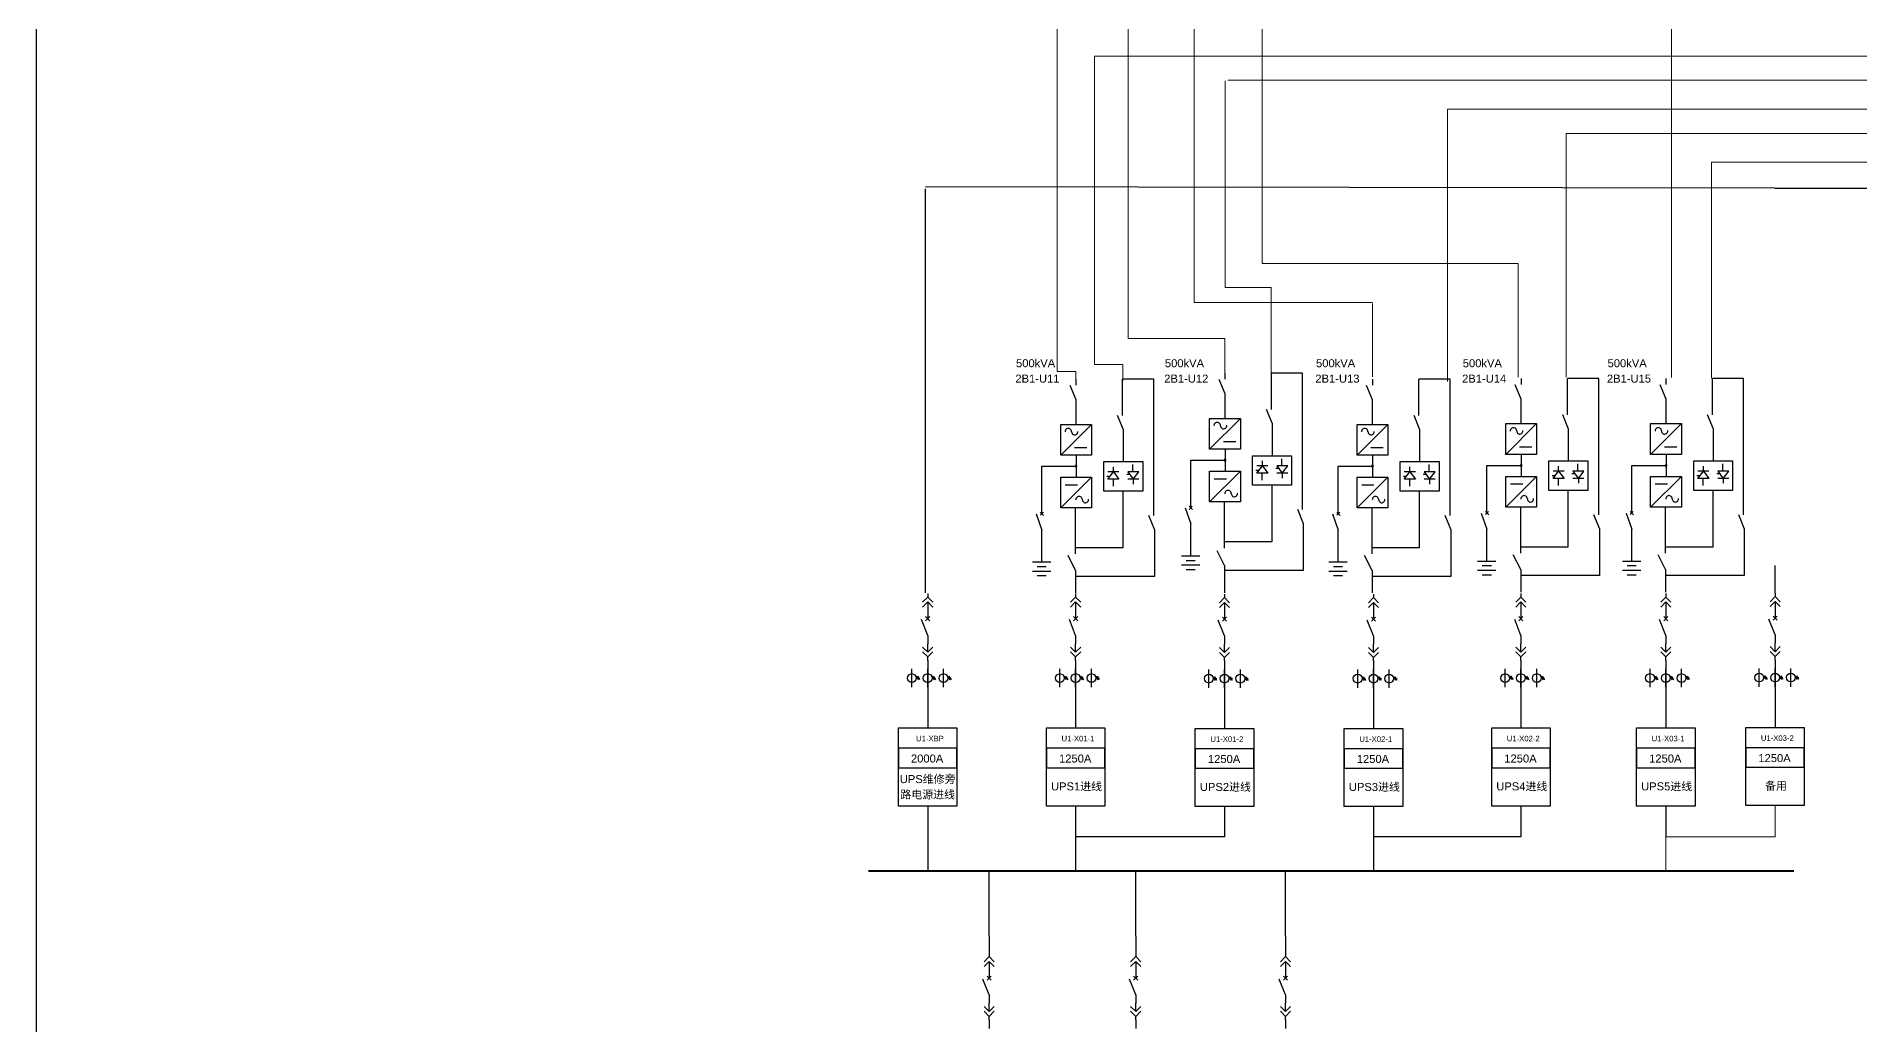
# Model space of a CAD drawing. Header units: millimetres. Extents: x -3460 to -460, y 6070 to 9130.
# Drawn here: x -1830 to -1667.6, y 7504 to 7591.9 of the extents above; entities that cross this region are included whole.
import ezdxf
from ezdxf.enums import TextEntityAlignment as Align

# ---------------------------------------------------------------- set-up
doc = ezdxf.new("R2010")
doc.units = ezdxf.units.MM
doc.header["$LTSCALE"] = 1000
doc.header["$MEASUREMENT"] = 0
doc.styles.get("Standard").update_dxf_attribs({"font": 'arial.ttf'})

# ---------------------------------------------------------------- blocks, each defined once
blk = doc.blocks.new('DYDQAA03')
at = {"color": 0}
for points in [[(0, 0), (0, -1.5)], [(-2.12, -3.62), (0, -1.5)], [(-2.12, -5.62), (0, -3.5)], [(2.12, -3.62), (0, -1.5)], [(2.12, -5.62), (0, -3.5)], [(0, -3.5), (0, -7)]]:
    blk.add_lwpolyline(points, dxfattribs=at)
blk = doc.blocks.new('DYDQAA09')
at = {"color": 0}
blk.add_lwpolyline([(0, 0), (0, -3.5)], dxfattribs=at)
blk.add_lwpolyline([(0, 0), (0, -3.5)], dxfattribs=at)
blk.add_lwpolyline([(0, 0), (0, -3.5)], dxfattribs=at)
blk.add_lwpolyline([(0, 0), (0, -3.5)], dxfattribs=at)
blk.add_lwpolyline([(0, 0), (0, -3.5)], dxfattribs=at)
blk.add_lwpolyline([(0, 0), (0, -3.5)], dxfattribs=at)
blk.add_lwpolyline([(0, 0), (0, -3.5)], dxfattribs=at)
blk.add_lwpolyline([(0, 0), (0, -3.5)], dxfattribs=at)
blk.add_lwpolyline([(0, 0), (0, -3.5)], dxfattribs=at)
blk = doc.blocks.new('DYDQ0201')
at = {"color": 0}
for points in [[(0.86, -0.86), (-0.86, 0.86)], [(-0.86, -0.86), (0.86, 0.86)], [(0, -7), (-2.61, -0.37)]]:
    blk.add_lwpolyline(points, dxfattribs=at)
blk = doc.blocks.new('DYDQAA04')
at = {"color": 0}
for points in [[(0, -3.5), (0, 0)], [(-2.12, -1.38), (0, -3.5)], [(-2.12, -3.38), (0, -5.5)], [(2.12, -1.38), (0, -3.5)], [(2.12, -3.38), (0, -5.5)], [(0, -7), (0, -5.5)]]:
    blk.add_lwpolyline(points, dxfattribs=at)
blk = doc.blocks.new('A$C03DD39B5')
for p, q in [((417, 475), (283, 392)), ((417, 422), (283, 339)), ((350, 333), (350, 467))]:
    blk.add_line(p, q)
blk.add_lwpolyline([(700, 167), (0, 167)])
blk.add_circle((350, 167), 167)
blk = doc.blocks.new('DYDQAA05')
at = {"color": 0}
blk.add_lwpolyline([(0, 0), (0, -7)], dxfattribs=at)

msp = doc.modelspace()

# ---------------------------------------------------------------- linework, layer by layer
at = {"color": 6, "lineweight": 20}
for p, q in [((-1739.09, 7623.65), (-1739.09, 7562.1)), ((-1732.77, 7623.67), (-1732.77, 7565.04)), ((-1726.89, 7623.57), (-1726.89, 7568.24)), ((-1720.82, 7623.75), (-1720.82, 7571.7)), ((-1684.38, 7623.63), (-1684.38, 7561.55)), ((-1720.82, 7571.7), (-1698.01, 7571.7)), ((-1698.01, 7571.7), (-1698.01, 7561.58)), ((-1726.89, 7568.24), (-1711, 7568.24)), ((-1711, 7568.15), (-1711, 7561.63)), ((-1732.77, 7565.04), (-1724.16, 7565.04)), ((-1724.16, 7565.04), (-1724.16, 7561.7)), ((-1739.09, 7562.1), (-1737.42, 7562.1)), ((-1737.42, 7562.1), (-1737.42, 7561.33))]:
    msp.add_line(p, q, dxfattribs=at)
at = {"color": 4, "lineweight": 20}
for p, q in [((-1640.57, 7590.18), (-1735.75, 7590.18)), ((-1735.75, 7590.18), (-1735.75, 7562.71)), ((-1724.11, 7587.97), (-1724.11, 7569.58)), ((-1723.88, 7588.02), (-1646.93, 7588.02)), ((-1628.39, 7585.46), (-1704.33, 7585.46)), ((-1704.33, 7585.46), (-1704.33, 7561.19)), ((-1634.68, 7583.28), (-1693.74, 7583.28)), ((-1693.74, 7583.28), (-1693.74, 7561.59)), ((-1659.53, 7580.72), (-1680.81, 7580.72)), ((-1680.81, 7580.72), (-1680.81, 7561.51)), ((-1724.11, 7569.58), (-1720.02, 7569.58)), ((-1720.02, 7561.83), (-1720.02, 7569.58)), ((-1735.75, 7562.71), (-1733.25, 7562.71)), ((-1733.25, 7562.71), (-1733.25, 7561.27))]:
    msp.add_line(p, q, dxfattribs=at)
at = {"color": 5, "lineweight": 30}
for p, q in [((-1675.17, 7578.41), (-1750.8, 7578.54)), ((-1750.8, 7542.4), (-1750.8, 7578.37)), ((-1675.17, 7578.41), (-1596.92, 7578.41))]:
    msp.add_line(p, q, dxfattribs=at)
at = {"color": 3, "lineweight": -2}
for p, q in [((-1737.95, 7560.88), (-1737.42, 7559.6)), ((-1737.38, 7560.88), (-1737.38, 7561.4)), ((-1730.48, 7561.4), (-1733.26, 7561.4)), ((-1733.26, 7558.18), (-1733.26, 7561.4)), ((-1730.48, 7561.4), (-1733.26, 7561.4)), ((-1724.69, 7561.41), (-1724.16, 7560.14)), ((-1724.12, 7561.42), (-1724.12, 7561.94)), ((-1717.22, 7561.94), (-1720, 7561.94)), ((-1720, 7558.72), (-1720, 7561.94)), ((-1717.22, 7561.94), (-1720, 7561.94)), ((-1711.55, 7560.88), (-1711.02, 7559.6)), ((-1710.98, 7560.88), (-1710.98, 7561.4)), ((-1704.08, 7561.4), (-1706.87, 7561.4)), ((-1706.87, 7558.18), (-1706.87, 7561.4)), ((-1704.08, 7561.4), (-1706.87, 7561.4)), ((-1698.31, 7560.94), (-1697.78, 7559.67)), ((-1697.74, 7560.95), (-1697.74, 7561.47)), ((-1690.84, 7561.47), (-1693.62, 7561.47)), ((-1693.62, 7558.25), (-1693.62, 7561.47)), ((-1690.84, 7561.47), (-1693.62, 7561.47)), ((-1685.41, 7560.94), (-1684.88, 7559.67)), ((-1684.84, 7560.95), (-1684.84, 7561.47)), ((-1677.94, 7561.47), (-1680.72, 7561.47)), ((-1680.72, 7558.25), (-1680.72, 7561.47)), ((-1677.94, 7561.47), (-1680.72, 7561.47)), ((-1737.42, 7559.6), (-1737.42, 7557.41)), ((-1724.16, 7560.14), (-1724.16, 7557.95)), ((-1711.02, 7559.6), (-1711.02, 7557.41)), ((-1697.78, 7559.67), (-1697.78, 7557.48)), ((-1684.88, 7559.67), (-1684.88, 7557.48)), ((-1736.04, 7557.38), (-1738.77, 7554.64)), ((-1738.77, 7557.38), (-1736.04, 7557.38)), ((-1738.77, 7554.64), (-1738.77, 7557.38)), ((-1736.04, 7557.38), (-1736.04, 7554.64)), ((-1733.73, 7558.2), (-1733.2, 7556.92)), ((-1722.77, 7557.92), (-1725.51, 7555.18)), ((-1725.51, 7557.92), (-1722.77, 7557.92)), ((-1725.51, 7555.18), (-1725.51, 7557.92)), ((-1722.77, 7557.92), (-1722.77, 7555.18)), ((-1720.47, 7558.73), (-1719.94, 7557.46)), ((-1719.94, 7557.46), (-1719.94, 7554.57)), ((-1709.64, 7557.38), (-1712.37, 7554.64)), ((-1712.37, 7557.38), (-1709.64, 7557.38)), ((-1712.37, 7554.64), (-1712.37, 7557.38)), ((-1709.64, 7557.38), (-1709.64, 7554.64)), ((-1707.33, 7558.2), (-1706.8, 7556.92)), ((-1696.39, 7557.45), (-1699.13, 7554.71)), ((-1699.13, 7557.45), (-1696.39, 7557.45)), ((-1699.13, 7554.71), (-1699.13, 7557.45)), ((-1696.39, 7557.45), (-1696.39, 7554.71)), ((-1694.09, 7558.26), (-1693.56, 7556.99)), ((-1683.49, 7557.45), (-1686.23, 7554.71)), ((-1686.23, 7557.45), (-1683.49, 7557.45)), ((-1686.23, 7554.71), (-1686.23, 7557.45)), ((-1683.49, 7557.45), (-1683.49, 7554.71)), ((-1681.19, 7558.26), (-1680.66, 7556.99)), ((-1733.2, 7556.92), (-1733.2, 7554.04)), ((-1724.28, 7555.86), (-1723.18, 7555.86)), ((-1706.8, 7556.92), (-1706.8, 7554.04)), ((-1693.56, 7556.99), (-1693.56, 7554.11)), ((-1680.66, 7556.99), (-1680.66, 7554.11)), ((-1736.04, 7554.64), (-1738.77, 7554.64)), ((-1737.54, 7555.33), (-1736.45, 7555.33)), ((-1737.39, 7554.66), (-1737.39, 7552.73)), ((-1733.2, 7554.04), (-1734.97, 7554.04)), ((-1734.97, 7554.04), (-1734.97, 7551.47)), ((-1731.43, 7554.04), (-1733.2, 7554.04)), ((-1731.43, 7551.47), (-1731.43, 7554.04)), ((-1727.19, 7554.21), (-1724.13, 7554.21)), ((-1727.19, 7551.41), (-1727.19, 7554.21)), ((-1727.19, 7551.41), (-1727.19, 7554.18)), ((-1722.77, 7555.18), (-1725.51, 7555.18)), ((-1724.13, 7555.2), (-1724.13, 7553.27)), ((-1719.94, 7554.57), (-1721.71, 7554.57)), ((-1721.71, 7554.57), (-1721.71, 7552.01)), ((-1720.81, 7553.71), (-1720.81, 7554.14)), ((-1718.17, 7554.57), (-1719.94, 7554.57)), ((-1719.08, 7553.72), (-1719.08, 7554.33)), ((-1718.17, 7552.01), (-1718.17, 7554.57)), ((-1709.64, 7554.64), (-1712.37, 7554.64)), ((-1711.14, 7555.33), (-1710.05, 7555.33)), ((-1711, 7554.66), (-1711, 7552.73)), ((-1706.8, 7554.04), (-1708.57, 7554.04)), ((-1708.57, 7554.04), (-1708.57, 7551.47)), ((-1705.04, 7554.04), (-1706.8, 7554.04)), ((-1705.04, 7551.47), (-1705.04, 7554.04)), ((-1696.39, 7554.71), (-1699.13, 7554.71)), ((-1697.9, 7555.4), (-1696.8, 7555.4)), ((-1697.75, 7554.73), (-1697.75, 7552.8)), ((-1693.56, 7554.11), (-1695.32, 7554.11)), ((-1695.32, 7554.11), (-1695.32, 7551.54)), ((-1691.79, 7554.11), (-1693.56, 7554.11)), ((-1691.79, 7551.54), (-1691.79, 7554.11)), ((-1683.49, 7554.71), (-1686.23, 7554.71)), ((-1685, 7555.4), (-1683.9, 7555.4)), ((-1684.85, 7554.73), (-1684.85, 7552.8)), ((-1680.66, 7554.11), (-1682.42, 7554.11)), ((-1682.42, 7554.11), (-1682.42, 7551.54)), ((-1678.89, 7554.11), (-1680.66, 7554.11)), ((-1678.89, 7551.54), (-1678.89, 7554.11)), ((-1740.45, 7553.67), (-1737.39, 7553.67)), ((-1740.45, 7550.88), (-1740.45, 7553.67)), ((-1740.45, 7550.88), (-1740.45, 7553.64)), ((-1738.77, 7552.69), (-1736.04, 7552.69)), ((-1736.04, 7552.69), (-1738.77, 7549.96)), ((-1738.77, 7549.96), (-1738.77, 7552.69)), ((-1736.04, 7552.69), (-1736.04, 7549.96)), ((-1734.39, 7552.75), (-1734.65, 7552.75)), ((-1733.58, 7553.16), (-1734.56, 7553.16)), ((-1734.56, 7552.51), (-1734.07, 7553.16)), ((-1733.58, 7552.51), (-1734.56, 7552.51)), ((-1734.11, 7552.49), (-1734.11, 7551.88)), ((-1734.07, 7553.17), (-1734.07, 7553.61)), ((-1734.07, 7553.16), (-1733.58, 7552.51)), ((-1732.62, 7552.92), (-1732.88, 7552.92)), ((-1731.81, 7553.16), (-1732.8, 7553.16)), ((-1732.8, 7553.16), (-1732.31, 7552.51)), ((-1731.81, 7552.51), (-1732.8, 7552.51)), ((-1732.34, 7553.18), (-1732.34, 7553.8)), ((-1732.31, 7552.51), (-1731.81, 7553.16)), ((-1732.31, 7552.51), (-1732.31, 7552.07)), ((-1725.51, 7553.23), (-1722.77, 7553.23)), ((-1722.77, 7553.23), (-1725.51, 7550.5)), ((-1725.51, 7550.5), (-1725.51, 7553.23)), ((-1725.1, 7552.55), (-1724, 7552.55)), ((-1722.77, 7553.23), (-1722.77, 7550.5)), ((-1721.13, 7553.29), (-1721.39, 7553.29)), ((-1720.32, 7553.7), (-1721.3, 7553.7)), ((-1721.3, 7553.05), (-1720.81, 7553.7)), ((-1720.32, 7553.05), (-1721.3, 7553.05)), ((-1720.85, 7553.03), (-1720.85, 7552.42)), ((-1720.81, 7553.7), (-1720.32, 7553.05)), ((-1719.36, 7553.46), (-1719.62, 7553.46)), ((-1718.55, 7553.7), (-1719.53, 7553.7)), ((-1719.53, 7553.7), (-1719.04, 7553.05)), ((-1718.55, 7553.05), (-1719.53, 7553.05)), ((-1719.04, 7553.05), (-1718.55, 7553.7)), ((-1719.04, 7553.04), (-1719.04, 7552.6)), ((-1714.05, 7553.67), (-1711, 7553.67)), ((-1714.05, 7550.88), (-1714.05, 7553.67)), ((-1714.05, 7550.88), (-1714.05, 7553.64)), ((-1712.37, 7552.69), (-1709.64, 7552.69)), ((-1709.64, 7552.69), (-1712.37, 7549.96)), ((-1712.37, 7549.96), (-1712.37, 7552.69)), ((-1709.64, 7552.69), (-1709.64, 7549.96)), ((-1707.99, 7552.75), (-1708.25, 7552.75)), ((-1707.18, 7553.16), (-1708.17, 7553.16)), ((-1708.17, 7552.51), (-1707.67, 7553.16)), ((-1707.18, 7552.51), (-1708.17, 7552.51)), ((-1707.71, 7552.49), (-1707.71, 7551.88)), ((-1707.67, 7553.17), (-1707.67, 7553.61)), ((-1707.67, 7553.16), (-1707.18, 7552.51)), ((-1706.23, 7552.92), (-1706.49, 7552.92)), ((-1705.41, 7553.16), (-1706.4, 7553.16)), ((-1706.4, 7553.16), (-1705.91, 7552.51)), ((-1705.41, 7552.51), (-1706.4, 7552.51)), ((-1705.95, 7553.18), (-1705.95, 7553.8)), ((-1705.91, 7552.51), (-1705.41, 7553.16)), ((-1705.91, 7552.51), (-1705.91, 7552.07)), ((-1700.81, 7553.74), (-1697.75, 7553.74)), ((-1700.81, 7550.95), (-1700.81, 7553.74)), ((-1700.81, 7550.95), (-1700.81, 7553.71)), ((-1699.13, 7552.76), (-1696.39, 7552.76)), ((-1696.39, 7552.76), (-1699.13, 7550.03)), ((-1699.13, 7550.03), (-1699.13, 7552.76)), ((-1696.39, 7552.76), (-1696.39, 7550.03)), ((-1694.75, 7552.82), (-1695.01, 7552.82)), ((-1693.94, 7553.23), (-1694.92, 7553.23)), ((-1694.92, 7552.58), (-1694.43, 7553.23)), ((-1693.94, 7552.58), (-1694.92, 7552.58)), ((-1694.47, 7552.56), (-1694.47, 7551.95)), ((-1694.43, 7553.24), (-1694.43, 7553.67)), ((-1694.43, 7553.23), (-1693.94, 7552.58)), ((-1692.98, 7552.99), (-1693.24, 7552.99)), ((-1692.17, 7553.23), (-1693.15, 7553.23)), ((-1693.15, 7553.23), (-1692.66, 7552.58)), ((-1692.17, 7552.58), (-1693.15, 7552.58)), ((-1692.7, 7553.25), (-1692.7, 7553.86)), ((-1692.66, 7552.58), (-1692.17, 7553.23)), ((-1692.66, 7552.57), (-1692.66, 7552.14)), ((-1687.91, 7553.74), (-1684.85, 7553.74)), ((-1687.91, 7550.95), (-1687.91, 7553.74)), ((-1687.91, 7550.95), (-1687.91, 7553.71)), ((-1686.23, 7552.76), (-1683.49, 7552.76)), ((-1683.49, 7552.76), (-1686.23, 7550.03)), ((-1686.23, 7550.03), (-1686.23, 7552.76)), ((-1683.49, 7552.76), (-1683.49, 7550.03)), ((-1681.85, 7552.82), (-1682.11, 7552.82)), ((-1681.04, 7553.23), (-1682.02, 7553.23)), ((-1682.02, 7552.58), (-1681.53, 7553.23)), ((-1681.04, 7552.58), (-1682.02, 7552.58)), ((-1681.57, 7552.56), (-1681.57, 7551.95)), ((-1681.53, 7553.24), (-1681.53, 7553.67)), ((-1681.53, 7553.23), (-1681.04, 7552.58)), ((-1680.08, 7552.99), (-1680.34, 7552.99)), ((-1679.27, 7553.23), (-1680.25, 7553.23)), ((-1680.25, 7553.23), (-1679.76, 7552.58)), ((-1679.27, 7552.58), (-1680.25, 7552.58)), ((-1679.8, 7553.25), (-1679.8, 7553.86)), ((-1679.76, 7552.58), (-1679.27, 7553.23)), ((-1679.76, 7552.57), (-1679.76, 7552.14)), ((-1738.36, 7552.01), (-1737.27, 7552.01)), ((-1734.97, 7551.47), (-1733.2, 7551.47)), ((-1733.2, 7551.47), (-1731.43, 7551.47)), ((-1721.71, 7552.01), (-1719.94, 7552.01)), ((-1719.94, 7552.01), (-1718.17, 7552.01)), ((-1711.96, 7552.01), (-1710.87, 7552.01)), ((-1708.57, 7551.47), (-1706.8, 7551.47)), ((-1706.8, 7551.47), (-1705.04, 7551.47)), ((-1698.72, 7552.08), (-1697.62, 7552.08)), ((-1695.32, 7551.54), (-1693.56, 7551.54)), ((-1693.56, 7551.54), (-1691.79, 7551.54)), ((-1685.82, 7552.08), (-1684.72, 7552.08)), ((-1682.42, 7551.54), (-1680.66, 7551.54)), ((-1680.66, 7551.54), (-1678.89, 7551.54)), ((-1736.04, 7549.96), (-1738.77, 7549.96)), ((-1722.77, 7550.5), (-1725.51, 7550.5)), ((-1709.64, 7549.96), (-1712.37, 7549.96)), ((-1696.39, 7550.03), (-1699.13, 7550.03)), ((-1683.49, 7550.03), (-1686.23, 7550.03))]:
    msp.add_line(p, q, dxfattribs=at)
at = {"color": 3}
for p, q in [((-1730.48, 7549.27), (-1730.48, 7561.4)), ((-1717.22, 7549.81), (-1717.22, 7561.94)), ((-1704.08, 7549.27), (-1704.08, 7561.4)), ((-1690.84, 7549.34), (-1690.84, 7561.47)), ((-1677.94, 7549.34), (-1677.94, 7561.47)), ((-1740.45, 7549.42), (-1740.45, 7550.88)), ((-1733.24, 7551.47), (-1733.24, 7548.01)), ((-1727.19, 7549.96), (-1727.19, 7551.41)), ((-1719.97, 7552.01), (-1719.97, 7548.55)), ((-1714.05, 7549.42), (-1714.05, 7550.88)), ((-1706.84, 7551.47), (-1706.84, 7548.01)), ((-1700.81, 7549.49), (-1700.81, 7550.95)), ((-1693.59, 7551.54), (-1693.59, 7548.08)), ((-1687.91, 7549.49), (-1687.91, 7550.95)), ((-1680.69, 7551.54), (-1680.69, 7548.08)), ((-1740.96, 7549.42), (-1740.45, 7547.98)), ((-1740.29, 7549.26), (-1740.59, 7549.55)), ((-1740.31, 7549.56), (-1740.58, 7549.29)), ((-1737.44, 7545.85), (-1737.44, 7549.96)), ((-1730.95, 7549.29), (-1730.42, 7548.01)), ((-1727.69, 7549.96), (-1727.19, 7548.52)), ((-1727.05, 7550.1), (-1727.32, 7549.82)), ((-1727.03, 7549.8), (-1727.32, 7550.09)), ((-1724.18, 7546.38), (-1724.18, 7550.5)), ((-1717.69, 7549.83), (-1717.16, 7548.55)), ((-1714.56, 7549.42), (-1714.05, 7547.98)), ((-1713.89, 7549.26), (-1714.19, 7549.55)), ((-1713.91, 7549.56), (-1714.18, 7549.29)), ((-1711.04, 7545.85), (-1711.04, 7549.96)), ((-1704.55, 7549.29), (-1704.02, 7548.01)), ((-1701.31, 7549.49), (-1700.81, 7548.05)), ((-1700.67, 7549.63), (-1700.94, 7549.36)), ((-1700.65, 7549.33), (-1700.94, 7549.62)), ((-1697.8, 7545.91), (-1697.8, 7550.03)), ((-1691.31, 7549.36), (-1690.77, 7548.08)), ((-1688.41, 7549.49), (-1687.91, 7548.05)), ((-1687.77, 7549.63), (-1688.04, 7549.36)), ((-1687.75, 7549.33), (-1688.04, 7549.62)), ((-1684.9, 7545.91), (-1684.9, 7550.03)), ((-1678.41, 7549.36), (-1677.88, 7548.08)), ((-1740.45, 7545.12), (-1740.45, 7547.98)), ((-1730.42, 7548.01), (-1730.42, 7543.85)), ((-1727.19, 7545.66), (-1727.19, 7548.52)), ((-1717.16, 7548.55), (-1717.16, 7544.39)), ((-1714.05, 7545.12), (-1714.05, 7547.98)), ((-1704.02, 7548.01), (-1704.02, 7543.85)), ((-1700.81, 7545.19), (-1700.81, 7548.05)), ((-1690.77, 7548.08), (-1690.77, 7543.92)), ((-1687.91, 7545.19), (-1687.91, 7548.05)), ((-1677.88, 7548.08), (-1677.88, 7543.92)), ((-1724.18, 7544.82), (-1724.84, 7546.13)), ((-1737.44, 7544.39), (-1738.1, 7545.7)), ((-1737.44, 7544.39), (-1737.44, 7542.38)), ((-1724.18, 7544.82), (-1724.18, 7542.38)), ((-1717.16, 7544.39), (-1724.18, 7544.39)), ((-1711.04, 7544.39), (-1711.7, 7545.7)), ((-1711.04, 7544.39), (-1711.04, 7542.38)), ((-1697.8, 7544.46), (-1698.46, 7545.77)), ((-1697.8, 7544.46), (-1697.8, 7542.45)), ((-1684.9, 7544.46), (-1685.56, 7545.77)), ((-1684.9, 7544.46), (-1684.9, 7542.45)), ((-1675.17, 7544.81, 29417.21), (-1675.17, 7542.36, 29417.21)), ((-1730.42, 7543.85), (-1737.44, 7543.85)), ((-1704.02, 7543.85), (-1711.04, 7543.85)), ((-1690.77, 7543.92), (-1697.8, 7543.92)), ((-1677.88, 7543.92), (-1684.9, 7543.92))]:
    msp.add_line(p, q, dxfattribs=at)
for p, q in [((-1750.62, 7535.57, 565.39), (-1750.62, 7533.93, 565.39)), ((-1737.44, 7535.57, -1286.89), (-1737.44, 7533.93, -1286.89)), ((-1724.18, 7535.53, -1286.89), (-1724.18, 7533.89, -1286.89)), ((-1710.91, 7535.53, -1286.89), (-1710.91, 7533.89, -1286.89)), ((-1697.78, 7535.57, -1286.89), (-1697.78, 7533.93, -1286.89)), ((-1684.88, 7535.57, -1286.89), (-1684.88, 7533.93, -1286.89)), ((-1675.14, 7535.62, 30331.54), (-1675.14, 7533.98, 30331.54)), ((-1750.62, 7533.93, 565.39), (-1750.62, 7530.37, 565.39)), ((-1737.44, 7533.93, -1286.89), (-1737.44, 7530.37, -1286.89)), ((-1724.18, 7533.89, -1286.89), (-1724.18, 7530.32, -1286.89)), ((-1710.91, 7533.89, -1286.89), (-1710.91, 7530.32, -1286.89)), ((-1697.78, 7533.93, -1286.89), (-1697.78, 7530.37, -1286.89)), ((-1684.88, 7533.93, -1286.89), (-1684.88, 7530.37, -1286.89)), ((-1675.14, 7533.98, 30331.54), (-1675.14, 7530.41, 30331.54)), ((-1750.62, 7523.41, 565.39), (-1750.62, 7517.69, 565.39)), ((-1737.44, 7523.41, -15846.29), (-1737.44, 7517.65, -15846.29)), ((-1724.18, 7523.37, -1286.89), (-1724.18, 7520.67, -1286.89)), ((-1710.91, 7523.37, -1286.89), (-1710.91, 7517.65, -1286.89)), ((-1697.78, 7523.41, -1286.89), (-1697.78, 7520.67, -1286.89)), ((-1684.88, 7523.41, -1286.89), (-1684.88, 7520.67, -1286.89)), ((-1724.18, 7520.67, -1286.89), (-1737.44, 7520.67, -1286.89)), ((-1697.78, 7520.67, -1286.89), (-1710.91, 7520.67, -1286.89)), ((-1745.15, 7511.81, -2169.71), (-1745.15, 7517.65, -786.44)), ((-1732.09, 7511.81, -2169.71), (-1732.09, 7517.65, -786.44)), ((-1718.75, 7511.81, -2169.71), (-1718.75, 7517.65, -786.44))]:
    msp.add_line(p, q)
at = {"lineweight": 20}
for p, q in [((-1675.14, 7520.67, -1286.89), (-1675.14, 7523.46, 31305.85)), ((-1684.88, 7520.67, -1286.89), (-1684.88, 7517.65, 13571.13)), ((-1684.88, 7520.67, -1286.89), (-1675.14, 7520.67, -1286.89))]:
    msp.add_line(p, q, dxfattribs=at)
at = {"color": 1, "lineweight": 40}
msp.add_line((-1755.9, 7517.65, 13571.13), (-1673.46, 7517.65, 13571.13), dxfattribs=at)
at = {"color": 1, "lineweight": 30, "ltscale": 0.002916}
msp.add_lwpolyline([(-1830, 7677.91), (-1483.92, 7677.91), (-1483.92, 7350), (-1830, 7350)], close=True, dxfattribs=at)
at = {"color": 3}
for points in [[(-1733.24, 7548.01), (-1733.24, 7546.39), (-1737.44, 7546.39)], [(-1719.97, 7548.55), (-1719.97, 7546.93), (-1724.18, 7546.93)], [(-1706.84, 7548.01), (-1706.84, 7546.39), (-1711.04, 7546.39)], [(-1693.59, 7548.08), (-1693.59, 7546.46), (-1697.8, 7546.46)], [(-1680.69, 7548.08), (-1680.69, 7546.46), (-1684.9, 7546.46)], [(-1739.65, 7545.12), (-1741.29, 7545.12)], [(-1739.65, 7544.3), (-1741.29, 7544.3)], [(-1740.06, 7544.71), (-1740.88, 7544.71)], [(-1726.38, 7545.66), (-1728.02, 7545.66)], [(-1726.38, 7544.84), (-1728.02, 7544.84)], [(-1726.79, 7545.25), (-1727.61, 7545.25)], [(-1726.79, 7544.43), (-1727.61, 7544.43)], [(-1713.25, 7545.12), (-1714.89, 7545.12)], [(-1713.25, 7544.3), (-1714.89, 7544.3)], [(-1713.66, 7544.71), (-1714.48, 7544.71)], [(-1700, 7545.19), (-1701.64, 7545.19)], [(-1700, 7544.37), (-1701.64, 7544.37)], [(-1700.41, 7544.78), (-1701.23, 7544.78)], [(-1687.1, 7545.19), (-1688.74, 7545.19)], [(-1687.1, 7544.37), (-1688.74, 7544.37)], [(-1687.51, 7544.78), (-1688.33, 7544.78)], [(-1740.06, 7543.89), (-1740.88, 7543.89)], [(-1713.66, 7543.89), (-1714.48, 7543.89)], [(-1700.41, 7543.96), (-1701.23, 7543.96)], [(-1687.51, 7543.96), (-1688.33, 7543.96)]]:
    msp.add_lwpolyline(points, dxfattribs=at)
for points, elevation in [([(-1753.23, 7530.37), (-1748.02, 7530.37), (-1748.02, 7523.41), (-1753.23, 7523.41)], 565.39), ([(-1740.04, 7530.37), (-1734.83, 7530.37), (-1734.83, 7523.41), (-1740.04, 7523.41)], -1286.89), ([(-1726.78, 7530.32), (-1721.57, 7530.32), (-1721.57, 7523.37), (-1726.78, 7523.37)], -1286.89), ([(-1713.52, 7530.32), (-1708.31, 7530.32), (-1708.31, 7523.37), (-1713.52, 7523.37)], -1286.89), ([(-1700.38, 7530.37), (-1695.17, 7530.37), (-1695.17, 7523.41), (-1700.38, 7523.41)], -1286.89), ([(-1687.48, 7530.37), (-1682.27, 7530.37), (-1682.27, 7523.41), (-1687.48, 7523.41)], -1286.89), ([(-1677.75, 7530.41), (-1672.54, 7530.41), (-1672.54, 7523.46), (-1677.75, 7523.46)], 31305.85), ([(-1753.23, 7526.81), (-1748.02, 7526.81), (-1748.02, 7528.55), (-1753.23, 7528.55)], 565.39), ([(-1740.04, 7526.81), (-1734.83, 7526.81), (-1734.83, 7528.55), (-1740.04, 7528.55)], -1286.89), ([(-1726.78, 7526.77), (-1721.57, 7526.77), (-1721.57, 7528.51), (-1726.78, 7528.51)], -1286.89), ([(-1713.52, 7526.77), (-1708.31, 7526.77), (-1708.31, 7528.51), (-1713.52, 7528.51)], -1286.89), ([(-1700.38, 7526.81), (-1695.17, 7526.81), (-1695.17, 7528.55), (-1700.38, 7528.55)], -1286.89), ([(-1687.48, 7526.81), (-1682.27, 7526.81), (-1682.27, 7528.55), (-1687.48, 7528.55)], -1286.89), ([(-1677.75, 7526.86), (-1672.54, 7526.86), (-1672.54, 7528.59), (-1677.75, 7528.59)], 31305.85)]:
    msp.add_lwpolyline(points, close=True, dxfattribs=dict(elevation=elevation))
at = {"color": 3, "lineweight": -2}
for centre, radius, start, end in [((-1724.83, 7557.27), 0.29, 0, 183.1262), ((-1724.26, 7557.27), 0.276, 180, 7.6852), ((-1738.09, 7556.73), 0.29, 0, 183.1262), ((-1737.52, 7556.73), 0.276, 180, 7.6852), ((-1711.69, 7556.73), 0.29, 0, 183.1262), ((-1711.12, 7556.73), 0.276, 180, 7.6852), ((-1698.44, 7556.8), 0.29, 0, 183.1262), ((-1697.88, 7556.8), 0.276, 180, 7.6852), ((-1685.54, 7556.8), 0.29, 0, 183.1262), ((-1684.98, 7556.8), 0.276, 180, 7.6852), ((-1724.13, 7554.2), 0.0769, 0, 180), ((-1724.13, 7554.2), 0.0769, 180, 0), ((-1737.4, 7553.66), 0.0769, 0, 180), ((-1737.4, 7553.66), 0.0769, 180, 0), ((-1711, 7553.66), 0.0769, 0, 180), ((-1711, 7553.66), 0.0769, 180, 0), ((-1697.75, 7553.73), 0.0769, 0, 180), ((-1697.75, 7553.73), 0.0769, 180, 0), ((-1684.85, 7553.73), 0.0769, 0, 180), ((-1684.85, 7553.73), 0.0769, 180, 0), ((-1737.13, 7550.68), 0.29, 0, 183.1262), ((-1723.87, 7551.22), 0.29, 0, 183.1262), ((-1723.3, 7551.22), 0.276, 180, 7.6852), ((-1710.73, 7550.68), 0.29, 0, 183.1262), ((-1697.49, 7550.75), 0.29, 0, 183.1262), ((-1696.92, 7550.75), 0.276, 180, 7.6852), ((-1684.59, 7550.75), 0.29, 0, 183.1262), ((-1684.02, 7550.75), 0.276, 180, 7.6852), ((-1736.56, 7550.68), 0.276, 180, 7.6852), ((-1710.17, 7550.68), 0.276, 180, 7.6852)]:
    msp.add_arc(centre, radius, start, end, dxfattribs=at)

# ---------------------------------------------------------------- block references
at = {"xscale": 0.2128954749704126, "yscale": 0.2128954749704126, "zscale": 0.2128954749704126}
for name, p in [('DYDQAA03', (-1750.62, 7542.32, -1635.83)), ('DYDQAA03', (-1737.44, 7542.32, -3488.1)), ('DYDQAA03', (-1724.18, 7542.28, -3488.1)), ('DYDQAA03', (-1710.91, 7542.28, -3488.1)), ('DYDQAA03', (-1697.78, 7542.32, -3488.1)), ('DYDQAA03', (-1684.88, 7542.32, -3488.1)), ('DYDQAA03', (-1675.14, 7542.37, 28130.33)), ('DYDQ0201', (-1750.62, 7540.09, -1635.83)), ('DYDQAA09', (-1750.62, 7540.83, -1635.83)), ('DYDQ0201', (-1737.44, 7540.09, -3488.1)), ('DYDQAA09', (-1737.44, 7540.83, -3488.1)), ('DYDQ0201', (-1724.18, 7540.04, -3488.1)), ('DYDQAA09', (-1724.18, 7540.79, -3488.1)), ('DYDQ0201', (-1710.91, 7540.04, -3488.1)), ('DYDQAA09', (-1710.91, 7540.79, -3488.1)), ('DYDQ0201', (-1697.78, 7540.09, -3488.1)), ('DYDQAA09', (-1697.78, 7540.83, -3488.1)), ('DYDQ0201', (-1684.88, 7540.09, -3488.1)), ('DYDQAA09', (-1684.88, 7540.83, -3488.1)), ('DYDQ0201', (-1675.14, 7540.13, 28130.33)), ('DYDQAA09', (-1675.14, 7540.87, 28130.33)), ('DYDQAA04', (-1750.62, 7537.85, -1635.83)), ('DYDQAA09', (-1750.62, 7538.6, -1635.83)), ('DYDQAA04', (-1737.44, 7537.85, -3488.1)), ('DYDQAA09', (-1737.44, 7538.6, -3488.1)), ('DYDQAA04', (-1724.18, 7537.81, -3488.1)), ('DYDQAA09', (-1724.18, 7538.55, -3488.1)), ('DYDQAA04', (-1710.91, 7537.81, -3488.1)), ('DYDQAA09', (-1710.91, 7538.55, -3488.1)), ('DYDQAA04', (-1697.78, 7537.85, -3488.1)), ('DYDQAA09', (-1697.78, 7538.6, -3488.1)), ('DYDQAA04', (-1684.88, 7537.85, -3488.1)), ('DYDQAA09', (-1684.88, 7538.6, -3488.1)), ('DYDQAA04', (-1675.14, 7537.89, 28130.33)), ('DYDQAA09', (-1675.14, 7538.64, 28130.33)), ('DYDQAA09', (-1750.62, 7536.36, -1635.83)), ('DYDQAA09', (-1737.44, 7536.36, -3488.1)), ('DYDQAA09', (-1724.18, 7536.32, -3488.1)), ('DYDQAA09', (-1710.91, 7536.32, -3488.1)), ('DYDQAA09', (-1697.78, 7536.36, -3488.1)), ('DYDQAA09', (-1684.88, 7536.36, -3488.1)), ('DYDQAA09', (-1675.14, 7536.4, 28130.33)), ('DYDQAA05', (-1745.15, 7511.81, -2169.71)), ('DYDQAA05', (-1732.09, 7511.81, -2169.71)), ('DYDQAA05', (-1718.75, 7511.81, -2169.71)), ('DYDQAA03', (-1745.15, 7510.32, -2169.71)), ('DYDQAA03', (-1732.09, 7510.32, -2169.71)), ('DYDQAA03', (-1718.75, 7510.32, -2169.71)), ('DYDQAA09', (-1745.15, 7508.83, -2169.71)), ('DYDQAA09', (-1732.09, 7508.83, -2169.71)), ('DYDQAA09', (-1718.75, 7508.83, -2169.71)), ('DYDQ0201', (-1745.15, 7508.08, -2169.71)), ('DYDQ0201', (-1732.09, 7508.08, -2169.71)), ('DYDQ0201', (-1718.75, 7508.08, -2169.71)), ('DYDQAA04', (-1745.15, 7505.85, -2169.71)), ('DYDQAA09', (-1745.15, 7506.59, -2169.71)), ('DYDQAA04', (-1732.09, 7505.85, -2169.71)), ('DYDQAA09', (-1732.09, 7506.59, -2169.71)), ('DYDQAA04', (-1718.75, 7505.85, -2169.71)), ('DYDQAA09', (-1718.75, 7506.59, -2169.71)), ('DYDQAA09', (-1745.15, 7504.36, -2169.71)), ('DYDQAA09', (-1732.09, 7504.36, -2169.71)), ('DYDQAA09', (-1718.75, 7504.36, -2169.71))]:
    msp.add_blockref(name, p, dxfattribs=at)
at = {"linetype": 'Continuous', "xscale": 0.002338875, "yscale": 0.002338875, "zscale": 0.002338875, "rotation": 270}
for p in [(-1752.42, 7535.62, 565.39), (-1751.01, 7535.62, 565.39), (-1749.61, 7535.62, 565.39), (-1739.23, 7535.62, -1286.89), (-1737.83, 7535.62, -1286.89), (-1736.42, 7535.62, -1286.89), (-1725.97, 7535.57, -1286.89), (-1724.57, 7535.57, -1286.89), (-1723.16, 7535.57, -1286.89), (-1712.71, 7535.57, -1286.89), (-1711.3, 7535.57, -1286.89), (-1709.9, 7535.57, -1286.89), (-1699.57, 7535.62, -1286.89), (-1698.17, 7535.62, -1286.89), (-1696.76, 7535.62, -1286.89), (-1686.67, 7535.62, -1286.89), (-1685.27, 7535.62, -1286.89), (-1683.86, 7535.62, -1286.89), (-1676.94, 7535.66, 30331.54), (-1675.53, 7535.66, 30331.54), (-1674.13, 7535.66, 30331.54)]:
    msp.add_blockref('A$C03DD39B5', p, dxfattribs=at)

# ---------------------------------------------------------------- texts
at = {"lineweight": 0, "ltscale": 100}
for s, p in [('500kVA', (-1742.75, 7562.83, -3488.1)), ('500kVA', (-1729.49, 7562.83, -3488.1)), ('500kVA', (-1716.03, 7562.83, -3488.1)), ('500kVA', (-1702.96, 7562.83, -3488.1)), ('500kVA', (-1690.06, 7562.83, -3488.1)), ('2B1-U11', (-1742.81, 7561.46, -3897.07)), ('2B1-U12', (-1729.55, 7561.46, -3897.07)), ('2B1-U13', (-1716.09, 7561.46, -3897.07)), ('2B1-U14', (-1703.02, 7561.46, -3897.07)), ('2B1-U15', (-1690.12, 7561.46, -3897.07))]:
    msp.add_text(s, height=0.713, dxfattribs=at).set_placement(p, align=Align.MIDDLE_LEFT)
at = {"lineweight": 0}
for s, height, p in [('U1-XBP', 0.49, (-1750.42, 7529.17, 2766.6)), ('U1-X01-1', 0.49, (-1737.23, 7529.17, 914.33)), ('U1-X02-2', 0.49, (-1697.57, 7529.17, 914.33)), ('U1-X03-1', 0.49, (-1684.67, 7529.17, 914.33)), ('U1-X03-2', 0.49, (-1674.94, 7529.21, 32532.76)), ('U1-X01-2', 0.49, (-1723.97, 7529.12, 914.33)), ('U1-X02-1', 0.49, (-1710.71, 7529.12, 914.33)), ('1250A', 0.713, (-1675.19, 7527.32, 29766.15)), ('2000A', 0.713, (-1750.67, 7527.28)), ('1250A', 0.713, (-1737.48, 7527.28, -1852.27)), ('1250A', 0.713, (-1724.22, 7527.24, -1852.27)), ('1250A', 0.713, (-1710.96, 7527.24, -1852.27)), ('1250A', 0.713, (-1697.82, 7527.28, -1852.27)), ('1250A', 0.713, (-1684.92, 7527.28, -1852.27)), ('UPS维修旁', 0.713, (-1750.62, 7525.45, -565.34)), ('路电源进线', 0.713, (-1750.62, 7524.07, -565.34)), ('UPS1进线', 0.713, (-1737.36, 7524.8, -2417.61)), ('UPS2进线', 0.713, (-1724.1, 7524.75, -2417.61)), ('UPS3进线', 0.713, (-1710.83, 7524.75, -2417.61)), ('UPS4进线', 0.713, (-1697.7, 7524.8, -2417.61)), ('UPS5进线', 0.713, (-1684.8, 7524.8, -2417.61)), ('备用', 0.713, (-1675.06, 7524.84, 29200.82))]:
    msp.add_text(s, height=height, dxfattribs=at).set_placement(p, align=Align.CENTER)
at = {"insert": (-1751.64, 7524.99, 439.09), "char_height": 0.00557, "attachment_point": 1}
msp.add_mtext('路电源进线', dxfattribs=at)

doc.saveas('drawing.dxf')
